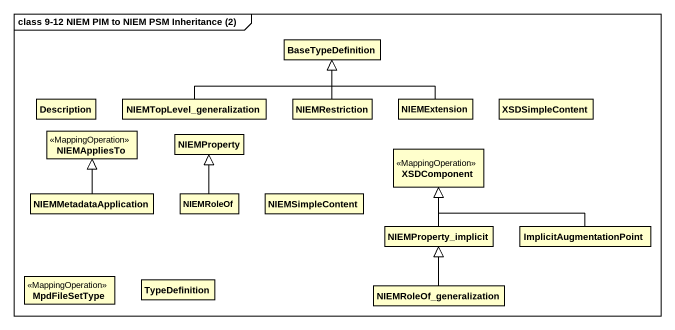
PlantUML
@startuml
mainframe class 9-12 NIEM PIM to NIEM PSM Inheritance (2)
hide circle
hide empty members
class BaseTypeDefinition
class Description
class NIEMAppliesTo <<MappingOperation>>
class NIEMTopLevel_generalization
class NIEMProperty
class NIEMRestriction
class NIEMExtension
class XSDSimpleContent
class XSDComponent <<MappingOperation>>
class NIEMMetadataApplication
class NIEMRoleOf
class NIEMSimpleContent
class NIEMProperty_implicit
class ImplicitAugmentationPoint
class MpdFileSetType <<MappingOperation>>
class TypeDefinition
class NIEMRoleOf_generalization
NIEMTopLevel_generalization -right-|> BaseTypeDefinition
NIEMRestriction -up-|> BaseTypeDefinition
NIEMExtension -left-|> BaseTypeDefinition
NIEMMetadataApplication -up-|> NIEMAppliesTo
NIEMRoleOf -up-|> NIEMProperty
NIEMProperty_implicit -up-|> XSDComponent
ImplicitAugmentationPoint -left-|> XSDComponent
NIEMRoleOf_generalization -up-|> NIEMProperty_implicit
@enduml
